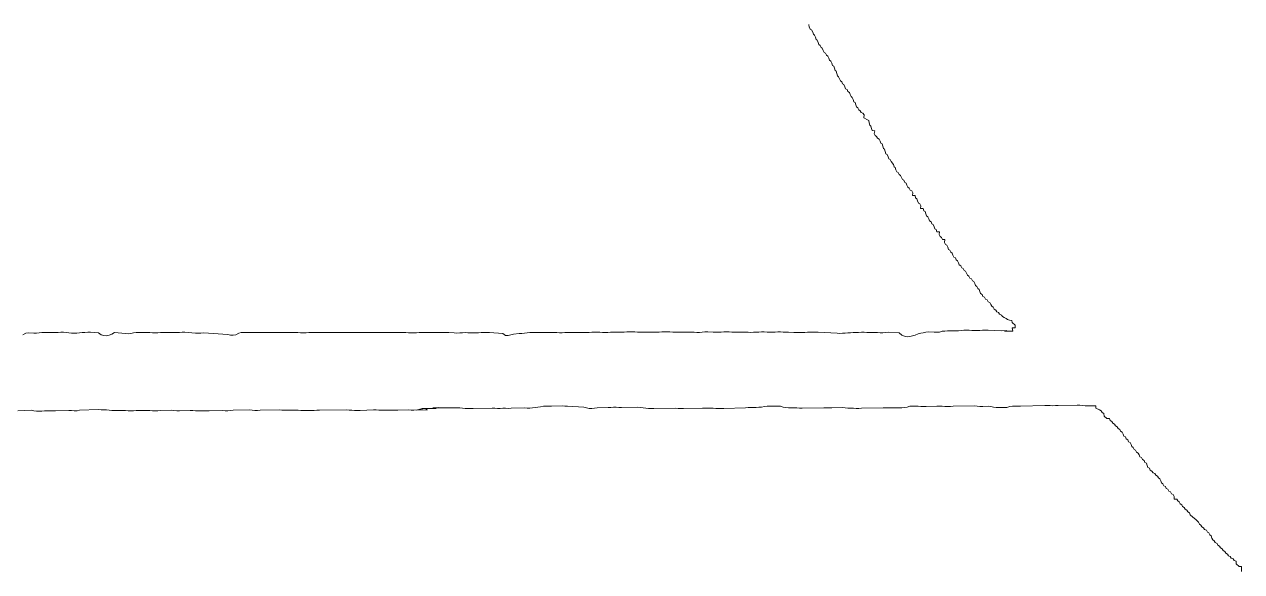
# Model space of a CAD drawing. Extents: x -16 to 11205, y -14909 to 147.
# Drawn here: x 146.37 to 156.31, y 36.47 to 40.94 of the extents above; entities that cross this region are included whole.
import ezdxf

# ---------------------------------------------------------------- set-up
doc = ezdxf.new("R2010")
doc.units = 0
doc.layers.get('0').update_dxf_attribs({"color": 1, "linetype": 'CONTINUOUS', "lineweight": 15, "true_color": 0xff0000})

msp = doc.modelspace()

# ---------------------------------------------------------------- linework, layer by layer
for p, q in [((152.7774, 40.938), (152.7818, 40.9158)), ((152.7818, 40.9158), (152.7914, 40.8971)), ((152.7914, 40.8971), (152.8008, 40.8924)), ((152.8008, 40.8924), (152.8102, 40.8749)), ((152.8102, 40.8749), (152.8168, 40.8568)), ((152.8168, 40.8568), (152.826, 40.8507)), ((152.826, 40.8507), (152.832, 40.8324)), ((152.832, 40.8324), (152.8382, 40.8143)), ((152.8382, 40.8143), (152.8476, 40.808)), ((152.8476, 40.808), (152.8542, 40.7902)), ((152.8542, 40.7902), (152.8607, 40.7725)), ((152.8607, 40.7725), (152.871, 40.7662)), ((152.871, 40.7662), (152.8781, 40.7489)), ((152.8781, 40.7489), (152.8886, 40.7422)), ((152.8886, 40.7422), (152.8957, 40.7252)), ((152.8957, 40.7252), (152.9027, 40.7083)), ((152.9027, 40.7083), (152.9141, 40.7017)), ((152.9141, 40.7017), (152.9218, 40.6853)), ((152.9218, 40.6853), (152.9332, 40.6787)), ((152.9332, 40.6787), (152.9408, 40.6623)), ((152.9408, 40.6623), (152.9478, 40.6451)), ((152.9478, 40.6451), (152.9585, 40.6386)), ((152.9585, 40.6386), (152.9652, 40.6212)), ((152.9652, 40.6212), (152.9718, 40.6033)), ((152.9718, 40.6033), (152.9819, 40.5973)), ((152.9819, 40.5973), (152.9883, 40.5792)), ((152.9883, 40.5792), (152.9936, 40.5603)), ((152.9936, 40.5603), (153.0026, 40.5545)), ((153.0026, 40.5545), (153.0075, 40.5355)), ((153.0075, 40.5355), (153.0126, 40.5167)), ((153.0126, 40.5167), (153.0221, 40.5107)), ((153.0221, 40.5107), (153.0288, 40.4928)), ((153.0288, 40.4928), (153.0359, 40.4755)), ((153.0359, 40.4755), (153.0468, 40.4692)), ((153.0468, 40.4692), (153.0541, 40.4523)), ((153.0541, 40.4523), (153.0651, 40.4456)), ((153.0651, 40.4456), (153.0724, 40.4288)), ((153.0724, 40.4288), (153.0793, 40.412)), ((153.0793, 40.412), (153.0906, 40.4053)), ((153.0906, 40.4053), (153.0982, 40.3888)), ((153.0982, 40.3888), (153.1095, 40.3823)), ((153.1095, 40.3823), (153.117, 40.3657)), ((153.117, 40.3657), (153.1235, 40.3482)), ((153.1235, 40.3482), (153.1337, 40.3416)), ((153.1337, 40.3416), (153.1395, 40.3236)), ((153.1395, 40.3236), (153.1453, 40.3057)), ((153.1453, 40.3057), (153.1558, 40.2993)), ((153.1558, 40.2993), (153.1626, 40.2818)), ((153.1626, 40.2818), (153.169, 40.2646)), ((153.169, 40.2646), (153.1794, 40.2574)), ((153.1794, 40.2574), (153.1859, 40.2404)), ((153.1859, 40.2404), (153.1978, 40.233)), ((153.1978, 40.233), (153.2064, 40.2182)), ((153.2064, 40.2182), (153.2208, 40.2122)), ((153.2208, 40.2122), (153.2306, 40.1987)), ((153.2306, 40.1987), (153.2282, 40.1757)), ((153.2282, 40.1757), (153.2582, 40.1588)), ((153.2582, 40.1588), (153.2677, 40.1522)), ((153.2677, 40.1522), (153.2715, 40.133)), ((153.2715, 40.133), (153.2758, 40.1137)), ((153.2758, 40.1137), (153.2847, 40.1079)), ((153.2847, 40.1079), (153.2902, 40.089)), ((153.2902, 40.089), (153.2964, 40.0708)), ((153.2964, 40.0708), (153.3163, 40.0698)), ((153.3163, 40.0698), (153.3132, 40.0468)), ((153.3132, 40.0468), (153.3207, 40.03)), ((153.3207, 40.03), (153.3322, 40.0236)), ((153.3322, 40.0236), (153.3403, 40.0074)), ((153.3403, 40.0074), (153.3523, 40.0012)), ((153.3523, 40.0012), (153.36, 39.9848)), ((153.36, 39.9848), (153.367, 39.9674)), ((153.367, 39.9674), (153.3779, 39.9615)), ((153.3779, 39.9615), (153.3836, 39.9433)), ((153.3836, 39.9433), (153.3882, 39.9242)), ((153.3882, 39.9242), (153.3977, 39.9184)), ((153.3977, 39.9184), (153.4026, 39.8995)), ((153.4026, 39.8995), (153.4081, 39.881)), ((153.4081, 39.881), (153.4184, 39.8749)), ((153.4184, 39.8749), (153.4255, 39.8574)), ((153.4255, 39.8574), (153.4327, 39.8403)), ((153.4327, 39.8403), (153.4441, 39.8342)), ((153.4441, 39.8342), (153.4515, 39.8173)), ((153.4515, 39.8173), (153.4687, 39.7934)), ((153.4687, 39.7934), (153.4744, 39.7754)), ((153.4744, 39.7754), (153.4842, 39.7685)), ((153.4842, 39.7685), (153.4903, 39.7507)), ((153.4903, 39.7507), (153.4971, 39.7336)), ((153.4971, 39.7336), (153.5086, 39.7271)), ((153.5086, 39.7271), (153.5165, 39.7109)), ((153.5165, 39.7109), (153.5284, 39.7042)), ((153.5284, 39.7042), (153.5361, 39.6881)), ((153.5361, 39.6881), (153.5433, 39.6716)), ((153.5433, 39.6716), (153.5546, 39.6647)), ((153.5546, 39.6647), (153.5615, 39.6479)), ((153.5615, 39.6479), (153.5722, 39.6406)), ((153.5722, 39.6406), (153.5792, 39.6239)), ((153.5792, 39.6239), (153.5861, 39.6075)), ((153.5861, 39.6075), (153.5984, 39.6007)), ((153.5984, 39.6007), (153.6068, 39.5854)), ((153.6068, 39.5854), (153.6198, 39.5791)), ((153.6198, 39.5791), (153.6281, 39.5636)), ((153.6281, 39.5636), (153.625, 39.5404)), ((153.625, 39.5404), (153.6457, 39.5396)), ((153.6457, 39.5396), (153.6509, 39.5213)), ((153.6509, 39.5213), (153.6601, 39.5143)), ((153.6601, 39.5143), (153.666, 39.4963)), ((153.666, 39.4963), (153.6731, 39.4792)), ((153.6731, 39.4792), (153.6846, 39.4728)), ((153.6846, 39.4728), (153.693, 39.4568)), ((153.693, 39.4568), (153.6912, 39.4345)), ((153.6912, 39.4345), (153.7125, 39.4341)), ((153.7125, 39.4341), (153.7188, 39.4164)), ((153.7188, 39.4164), (153.7288, 39.4099)), ((153.7288, 39.4099), (153.7344, 39.3917)), ((153.7344, 39.3917), (153.7401, 39.3735)), ((153.7401, 39.3735), (153.7508, 39.3674)), ((153.7508, 39.3674), (153.7577, 39.35)), ((153.7577, 39.35), (153.7644, 39.3327)), ((153.7644, 39.3327), (153.7765, 39.3269)), ((153.7765, 39.3269), (153.7832, 39.3097)), ((153.7832, 39.3097), (153.7945, 39.3034)), ((153.7945, 39.3034), (153.8011, 39.2861)), ((153.8011, 39.2861), (153.8074, 39.2687)), ((153.8074, 39.2687), (153.8182, 39.2619)), ((153.8182, 39.2619), (153.8248, 39.2448)), ((153.8248, 39.2448), (153.8454, 39.2439)), ((153.8454, 39.2439), (153.8435, 39.2215)), ((153.8435, 39.2215), (153.8511, 39.2051)), ((153.8511, 39.2051), (153.8624, 39.1983)), ((153.8624, 39.1983), (153.8693, 39.1815)), ((153.8693, 39.1815), (153.8895, 39.1804)), ((153.8895, 39.1804), (153.887, 39.1576)), ((153.887, 39.1576), (153.8941, 39.1409)), ((153.8941, 39.1409), (153.9057, 39.1343)), ((153.9057, 39.1343), (153.9132, 39.1179)), ((153.9132, 39.1179), (153.9199, 39.1009)), ((153.9199, 39.1009), (153.9311, 39.0941)), ((153.9311, 39.0941), (153.9374, 39.0769)), ((153.9374, 39.0769), (153.9483, 39.0698)), ((153.9483, 39.0698), (153.9558, 39.0534)), ((153.9558, 39.0534), (153.9636, 39.0374)), ((153.9636, 39.0374), (153.9755, 39.0307)), ((153.9755, 39.0307), (153.9829, 39.0144)), ((153.9829, 39.0144), (153.9939, 39.0071)), ((153.9939, 39.0071), (154.0006, 38.9903)), ((154.0006, 38.9903), (154.0072, 38.9736)), ((154.0072, 38.9736), (154.019, 38.9667)), ((154.019, 38.9667), (154.0269, 38.951)), ((154.0269, 38.951), (154.0394, 38.9443)), ((154.0394, 38.9443), (154.0474, 38.9288)), ((154.0474, 38.9288), (154.0592, 38.9215)), ((154.0592, 38.9215), (154.0663, 38.9054)), ((154.0663, 38.9054), (154.0732, 38.8891)), ((154.0732, 38.8891), (154.0854, 38.8821)), ((154.0854, 38.8821), (154.0935, 38.8667)), ((154.0935, 38.8667), (154.106, 38.8599)), ((154.106, 38.8599), (154.1143, 38.8446)), ((154.1143, 38.8446), (154.1263, 38.8376)), ((154.1263, 38.8376), (154.1337, 38.8215)), ((154.1337, 38.8215), (154.1405, 38.8045)), ((154.1405, 38.8045), (154.1517, 38.7978)), ((154.1517, 38.7978), (154.1582, 38.7805)), ((154.1582, 38.7805), (154.1689, 38.7736)), ((154.1689, 38.7736), (154.1753, 38.7563)), ((154.1753, 38.7563), (154.1815, 38.7392)), ((154.1815, 38.7392), (154.1936, 38.7325)), ((154.1936, 38.7325), (154.201, 38.7166)), ((154.201, 38.7166), (154.2141, 38.7098)), ((154.2141, 38.7098), (154.2222, 38.695)), ((154.2222, 38.695), (154.2361, 38.6883)), ((154.2361, 38.6883), (154.2442, 38.6737)), ((154.2442, 38.6737), (154.2576, 38.6667)), ((154.2576, 38.6667), (154.2651, 38.6517)), ((154.2651, 38.6517), (154.2721, 38.6361)), ((154.2721, 38.6361), (154.2848, 38.6285)), ((154.2848, 38.6285), (154.2919, 38.6133)), ((154.2919, 38.6133), (154.305, 38.6057)), ((154.305, 38.6057), (154.3132, 38.5918)), ((154.3132, 38.5918), (154.3274, 38.5846)), ((154.3274, 38.5846), (154.336, 38.5718)), ((154.336, 38.5718), (154.3508, 38.5645)), ((154.3508, 38.5645), (154.3594, 38.5523)), ((154.3594, 38.5523), (154.3744, 38.545)), ((154.3744, 38.545), (154.3903, 38.5377)), ((154.3903, 38.5377), (154.4008, 38.5286)), ((154.4008, 38.5286), (154.4181, 38.5234)), ((154.4181, 38.5234), (154.4364, 38.5195)), ((154.4364, 38.5195), (154.4405, 38.5027)), ((154.4405, 38.5027), (154.4625, 38.4815)), ((154.4625, 38.4815), (154.4626, 38.4603)), ((146.3825, 38.4163), (146.3599, 38.4034)), ((146.4042, 38.4199), (146.3825, 38.4163)), ((146.4483, 38.4169), (146.4042, 38.4199)), ((146.4704, 38.4162), (146.4483, 38.4169)), ((146.4924, 38.4183), (146.4704, 38.4162)), ((146.5142, 38.4212), (146.4924, 38.4183)), ((146.5361, 38.4229), (146.5142, 38.4212)), ((146.5581, 38.4231), (146.5361, 38.4229)), ((146.5802, 38.4227), (146.5581, 38.4231)), ((146.6022, 38.4227), (146.5802, 38.4227)), ((146.6242, 38.4229), (146.6022, 38.4227)), ((146.6463, 38.4234), (146.6242, 38.4229)), ((146.6683, 38.4239), (146.6463, 38.4234)), ((146.6904, 38.4237), (146.6683, 38.4239)), ((146.7561, 38.4178), (146.6904, 38.4237)), ((146.7783, 38.4163), (146.7561, 38.4178)), ((146.8005, 38.4165), (146.7783, 38.4163)), ((146.8226, 38.4183), (146.8005, 38.4165)), ((146.8445, 38.4207), (146.8226, 38.4183)), ((146.8664, 38.4226), (146.8445, 38.4207)), ((146.8884, 38.4236), (146.8664, 38.4226)), ((146.9106, 38.4241), (146.8884, 38.4236)), ((146.976, 38.4187), (146.9106, 38.4241)), ((146.9992, 38.4034), (146.976, 38.4187)), ((147.0202, 38.3966), (146.9992, 38.4034)), ((147.0428, 38.395), (147.0202, 38.3966)), ((147.0647, 38.3999), (147.0428, 38.395)), ((147.0852, 38.4076), (147.0647, 38.3999)), ((147.1087, 38.4213), (147.0852, 38.4076)), ((147.1965, 38.4139), (147.1087, 38.4213)), ((147.219, 38.4122), (147.1965, 38.4139)), ((147.2413, 38.4144), (147.219, 38.4122)), ((147.2631, 38.4189), (147.2413, 38.4144)), ((147.2847, 38.4225), (147.2631, 38.4189)), ((147.3067, 38.4234), (147.2847, 38.4225)), ((147.3288, 38.4228), (147.3067, 38.4234)), ((147.3509, 38.4223), (147.3288, 38.4228)), ((147.3729, 38.4222), (147.3509, 38.4223)), ((147.3949, 38.4215), (147.3729, 38.4222)), ((147.4169, 38.4203), (147.3949, 38.4215)), ((147.4389, 38.4194), (147.4169, 38.4203)), ((147.461, 38.4196), (147.4389, 38.4194)), ((147.483, 38.4208), (147.461, 38.4196)), ((147.505, 38.422), (147.483, 38.4208)), ((147.527, 38.4224), (147.505, 38.422)), ((147.549, 38.4221), (147.527, 38.4224)), ((147.571, 38.4218), (147.549, 38.4221)), ((147.593, 38.4218), (147.571, 38.4218)), ((147.6151, 38.4223), (147.593, 38.4218)), ((147.6371, 38.4229), (147.6151, 38.4223)), ((147.6591, 38.4235), (147.6371, 38.4229)), ((147.6812, 38.4237), (147.6591, 38.4235)), ((147.769, 38.4174), (147.6812, 38.4237)), ((147.7912, 38.4166), (147.769, 38.4174)), ((147.8133, 38.4174), (147.7912, 38.4166)), ((147.8353, 38.419), (147.8133, 38.4174)), ((148.034, 38.4053), (147.8353, 38.419)), ((148.0555, 38.4003), (148.034, 38.4053)), ((148.0775, 38.3995), (148.0555, 38.4003)), ((148.0989, 38.4039), (148.0775, 38.3995)), ((148.122, 38.4179), (148.0989, 38.4039)), ((148.1433, 38.4221), (148.122, 38.4179)), ((148.1653, 38.4231), (148.1433, 38.4221)), ((148.1875, 38.4225), (148.1653, 38.4231)), ((148.2095, 38.4221), (148.1875, 38.4225)), ((148.2316, 38.4224), (148.2095, 38.4221)), ((148.2536, 38.4225), (148.2316, 38.4224)), ((148.2756, 38.4223), (148.2536, 38.4225)), ((148.2977, 38.4218), (148.2756, 38.4223)), ((148.3197, 38.4214), (148.2977, 38.4218)), ((148.3417, 38.4215), (148.3197, 38.4214)), ((148.3637, 38.4215), (148.3417, 38.4215)), ((148.3857, 38.4213), (148.3637, 38.4215)), ((148.4077, 38.4212), (148.3857, 38.4213)), ((148.4298, 38.4213), (148.4077, 38.4212)), ((148.4518, 38.4216), (148.4298, 38.4213)), ((148.4738, 38.4218), (148.4518, 38.4216)), ((148.4958, 38.4217), (148.4738, 38.4218)), ((148.5178, 38.4214), (148.4958, 38.4217)), ((148.5398, 38.4211), (148.5178, 38.4214)), ((148.5619, 38.4211), (148.5398, 38.4211)), ((148.5839, 38.4213), (148.5619, 38.4211)), ((148.6059, 38.421), (148.5839, 38.4213)), ((148.6279, 38.4202), (148.6059, 38.421)), ((148.6499, 38.4195), (148.6279, 38.4202)), ((148.672, 38.4198), (148.6499, 38.4195)), ((148.694, 38.4209), (148.672, 38.4198)), ((148.7159, 38.4221), (148.694, 38.4209)), ((148.7379, 38.4228), (148.7159, 38.4221)), ((148.76, 38.4228), (148.7379, 38.4228)), ((148.782, 38.4225), (148.76, 38.4228)), ((148.8041, 38.4223), (148.782, 38.4225)), ((148.8261, 38.4221), (148.8041, 38.4223)), ((148.8481, 38.4217), (148.8261, 38.4221)), ((148.8701, 38.4213), (148.8481, 38.4217)), ((148.8921, 38.4211), (148.8701, 38.4213)), ((148.9141, 38.421), (148.8921, 38.4211)), ((148.9362, 38.4212), (148.9141, 38.421)), ((148.9582, 38.4217), (148.9362, 38.4212)), ((148.9802, 38.4224), (148.9582, 38.4217)), ((149.0022, 38.4229), (148.9802, 38.4224)), ((149.0242, 38.4233), (149.0022, 38.4229)), ((149.0462, 38.4233), (149.0242, 38.4233)), ((149.0683, 38.4231), (149.0462, 38.4233)), ((149.0903, 38.4229), (149.0683, 38.4231)), ((149.1123, 38.423), (149.0903, 38.4229)), ((149.1343, 38.423), (149.1123, 38.423)), ((149.1564, 38.4229), (149.1343, 38.423)), ((149.1784, 38.4226), (149.1564, 38.4229)), ((149.2004, 38.4224), (149.1784, 38.4226)), ((149.2224, 38.4225), (149.2004, 38.4224)), ((149.2444, 38.4226), (149.2224, 38.4225)), ((149.2664, 38.4226), (149.2444, 38.4226)), ((149.2885, 38.4225), (149.2664, 38.4226)), ((149.3105, 38.4225), (149.2885, 38.4225)), ((149.3325, 38.4225), (149.3105, 38.4225)), ((149.3545, 38.4226), (149.3325, 38.4225)), ((149.3765, 38.4227), (149.3545, 38.4226)), ((149.3985, 38.423), (149.3765, 38.4227)), ((149.4206, 38.4232), (149.3985, 38.423)), ((149.4426, 38.4231), (149.4206, 38.4232)), ((149.4647, 38.4225), (149.4426, 38.4231)), ((149.4867, 38.4212), (149.4647, 38.4225)), ((149.5086, 38.4197), (149.4867, 38.4212)), ((149.5306, 38.4188), (149.5086, 38.4197)), ((149.5527, 38.419), (149.5306, 38.4188)), ((149.5747, 38.4202), (149.5527, 38.419)), ((149.5967, 38.4216), (149.5747, 38.4202)), ((149.6187, 38.4222), (149.5967, 38.4216)), ((149.6407, 38.4222), (149.6187, 38.4222)), ((149.6627, 38.4219), (149.6407, 38.4222)), ((149.6848, 38.4219), (149.6627, 38.4219)), ((149.7068, 38.422), (149.6848, 38.4219)), ((149.7288, 38.4219), (149.7068, 38.422)), ((149.7508, 38.4216), (149.7288, 38.4219)), ((149.7729, 38.4215), (149.7508, 38.4216)), ((149.7949, 38.4215), (149.7729, 38.4215)), ((149.8169, 38.4217), (149.7949, 38.4215)), ((149.839, 38.4216), (149.8169, 38.4217)), ((149.8829, 38.419), (149.839, 38.4216)), ((149.9049, 38.4179), (149.8829, 38.419)), ((149.927, 38.4182), (149.9049, 38.4179)), ((149.949, 38.4195), (149.927, 38.4182)), ((149.971, 38.4207), (149.949, 38.4195)), ((149.993, 38.4206), (149.971, 38.4207)), ((150.015, 38.4196), (149.993, 38.4206)), ((150.0371, 38.4192), (150.015, 38.4196)), ((150.0591, 38.4195), (150.0371, 38.4192)), ((150.0811, 38.4204), (150.0591, 38.4195)), ((150.1031, 38.4214), (150.0811, 38.4204)), ((150.1251, 38.4217), (150.1031, 38.4214)), ((150.1472, 38.4216), (150.1251, 38.4217)), ((150.1692, 38.4213), (150.1472, 38.4216)), ((150.2783, 38.4143), (150.1692, 38.4213)), ((150.3013, 38.3989), (150.2783, 38.4143)), ((150.3233, 38.3977), (150.3013, 38.3989)), ((150.3452, 38.4022), (150.3233, 38.3977)), ((150.3667, 38.4072), (150.3452, 38.4022)), ((150.4118, 38.413), (150.3667, 38.4072)), ((150.434, 38.4128), (150.4118, 38.413)), ((150.4559, 38.4157), (150.434, 38.4128)), ((150.4774, 38.4197), (150.4559, 38.4157)), ((150.4992, 38.422), (150.4774, 38.4197)), ((150.5213, 38.4222), (150.4992, 38.422)), ((150.5434, 38.4216), (150.5213, 38.4222)), ((150.5655, 38.4212), (150.5434, 38.4216)), ((150.5875, 38.4214), (150.5655, 38.4212)), ((150.6095, 38.4218), (150.5875, 38.4214)), ((150.6315, 38.422), (150.6095, 38.4218)), ((150.6536, 38.422), (150.6315, 38.422)), ((150.6756, 38.4217), (150.6536, 38.422)), ((150.6976, 38.4212), (150.6756, 38.4217)), ((150.7196, 38.4207), (150.6976, 38.4212)), ((150.7416, 38.4204), (150.7196, 38.4207)), ((150.7637, 38.4205), (150.7416, 38.4204)), ((150.7857, 38.4208), (150.7637, 38.4205)), ((150.8077, 38.4213), (150.7857, 38.4208)), ((150.8297, 38.4217), (150.8077, 38.4213)), ((150.8517, 38.4219), (150.8297, 38.4217)), ((150.8737, 38.4217), (150.8517, 38.4219)), ((150.8957, 38.4218), (150.8737, 38.4217)), ((150.9177, 38.422), (150.8957, 38.4218)), ((150.9397, 38.4224), (150.9177, 38.422)), ((150.9617, 38.4228), (150.9397, 38.4224)), ((150.9838, 38.4232), (150.9617, 38.4228)), ((151.0058, 38.4237), (150.9838, 38.4232)), ((151.0278, 38.4241), (151.0058, 38.4237)), ((151.0499, 38.4241), (151.0278, 38.4241)), ((151.0719, 38.4235), (151.0499, 38.4241)), ((151.0939, 38.4225), (151.0719, 38.4235)), ((151.1159, 38.4221), (151.0939, 38.4225)), ((151.1379, 38.4227), (151.1159, 38.4221)), ((151.1598, 38.4239), (151.1379, 38.4227)), ((151.1818, 38.425), (151.1598, 38.4239)), ((151.2039, 38.4251), (151.1818, 38.425)), ((151.2259, 38.4246), (151.2039, 38.4251)), ((151.2479, 38.4246), (151.2259, 38.4246)), ((151.2699, 38.4255), (151.2479, 38.4246)), ((151.2919, 38.427), (151.2699, 38.4255)), ((151.314, 38.4279), (151.2919, 38.427)), ((151.3362, 38.4274), (151.314, 38.4279)), ((151.3582, 38.4262), (151.3362, 38.4274)), ((151.3802, 38.4255), (151.3582, 38.4262)), ((151.4022, 38.4257), (151.3802, 38.4255)), ((151.4242, 38.426), (151.4022, 38.4257)), ((151.4463, 38.4257), (151.4242, 38.426)), ((151.4683, 38.4251), (151.4463, 38.4257)), ((151.4903, 38.4245), (151.4683, 38.4251)), ((151.5122, 38.4243), (151.4903, 38.4245)), ((151.5341, 38.4249), (151.5122, 38.4243)), ((151.5561, 38.4259), (151.5341, 38.4249)), ((151.5782, 38.4268), (151.5561, 38.4259)), ((151.6003, 38.4272), (151.5782, 38.4268)), ((151.6445, 38.4264), (151.6003, 38.4272)), ((151.6665, 38.4261), (151.6445, 38.4264)), ((151.6885, 38.4259), (151.6665, 38.4261)), ((151.7105, 38.4254), (151.6885, 38.4259)), ((151.7325, 38.4249), (151.7105, 38.4254)), ((151.7545, 38.4248), (151.7325, 38.4249)), ((151.7765, 38.4254), (151.7545, 38.4248)), ((151.7985, 38.4258), (151.7765, 38.4254)), ((151.8206, 38.4255), (151.7985, 38.4258)), ((151.8426, 38.4244), (151.8206, 38.4255)), ((151.8645, 38.4234), (151.8426, 38.4244)), ((151.8865, 38.4233), (151.8645, 38.4234)), ((151.9084, 38.4245), (151.8865, 38.4233)), ((151.9304, 38.4264), (151.9084, 38.4245)), ((151.9526, 38.4274), (151.9304, 38.4264)), ((151.9967, 38.4249), (151.9526, 38.4274)), ((152.0187, 38.4236), (151.9967, 38.4249)), ((152.0406, 38.424), (152.0187, 38.4236)), ((152.0625, 38.4257), (152.0406, 38.424)), ((152.0845, 38.4272), (152.0625, 38.4257)), ((152.1067, 38.4275), (152.0845, 38.4272)), ((152.1289, 38.4267), (152.1067, 38.4275)), ((152.1509, 38.4257), (152.1289, 38.4267)), ((152.1729, 38.4251), (152.1509, 38.4257)), ((152.1949, 38.4249), (152.1729, 38.4251)), ((152.2169, 38.4247), (152.1949, 38.4249)), ((152.2389, 38.4244), (152.2169, 38.4247)), ((152.2609, 38.4241), (152.2389, 38.4244)), ((152.2829, 38.4236), (152.2609, 38.4241)), ((152.3048, 38.4232), (152.2829, 38.4236)), ((152.3268, 38.4237), (152.3048, 38.4232)), ((152.3487, 38.4248), (152.3268, 38.4237)), ((152.3707, 38.4261), (152.3487, 38.4248)), ((152.3928, 38.4271), (152.3707, 38.4261)), ((152.415, 38.427), (152.3928, 38.4271)), ((152.4371, 38.4259), (152.415, 38.427)), ((152.459, 38.4251), (152.4371, 38.4259)), ((152.481, 38.4252), (152.459, 38.4251)), ((152.503, 38.426), (152.481, 38.4252)), ((152.525, 38.4268), (152.503, 38.426)), ((152.5471, 38.4267), (152.525, 38.4268)), ((152.5693, 38.4261), (152.5471, 38.4267)), ((152.5914, 38.4255), (152.5693, 38.4261)), ((152.6134, 38.4251), (152.5914, 38.4255)), ((152.6573, 38.4225), (152.6134, 38.4251)), ((152.6792, 38.4212), (152.6573, 38.4225)), ((152.7012, 38.4211), (152.6792, 38.4212)), ((152.7231, 38.4221), (152.7012, 38.4211)), ((152.745, 38.4234), (152.7231, 38.4221)), ((152.767, 38.4244), (152.745, 38.4234)), ((152.7891, 38.4253), (152.767, 38.4244)), ((152.8112, 38.4259), (152.7891, 38.4253)), ((152.8333, 38.426), (152.8112, 38.4259)), ((152.8554, 38.4257), (152.8333, 38.426)), ((153.0093, 38.4162), (152.8554, 38.4257)), ((153.0314, 38.4151), (153.0093, 38.4162)), ((153.0535, 38.4155), (153.0314, 38.4151)), ((153.0756, 38.4169), (153.0535, 38.4155)), ((153.0976, 38.4182), (153.0756, 38.4169)), ((153.1195, 38.4193), (153.0976, 38.4182)), ((153.1414, 38.4207), (153.1195, 38.4193)), ((153.1633, 38.4222), (153.1414, 38.4207)), ((153.1854, 38.4233), (153.1633, 38.4222)), ((153.2075, 38.4239), (153.1854, 38.4233)), ((153.2296, 38.4239), (153.2075, 38.4239)), ((153.2517, 38.4233), (153.2296, 38.4239)), ((153.2737, 38.4228), (153.2517, 38.4233)), ((153.2958, 38.4226), (153.2737, 38.4228)), ((153.3178, 38.4223), (153.2958, 38.4226)), ((153.3398, 38.4216), (153.3178, 38.4223)), ((153.3617, 38.4206), (153.3398, 38.4216)), ((153.3837, 38.4203), (153.3617, 38.4206)), ((153.4057, 38.4215), (153.3837, 38.4203)), ((153.4277, 38.4239), (153.4057, 38.4215)), ((153.516, 38.4188), (153.4277, 38.4239)), ((153.5393, 38.4015), (153.516, 38.4188)), ((153.5588, 38.3927), (153.5393, 38.4015)), ((153.5811, 38.3879), (153.5588, 38.3927)), ((153.6044, 38.3897), (153.5811, 38.3879)), ((153.6263, 38.3951), (153.6044, 38.3897)), ((153.6472, 38.4002), (153.6263, 38.3951)), ((153.6718, 38.4114), (153.6472, 38.4002)), ((153.6927, 38.4156), (153.6718, 38.4114)), ((153.7135, 38.4206), (153.6927, 38.4156)), ((153.7348, 38.4251), (153.7135, 38.4206)), ((153.7571, 38.4273), (153.7348, 38.4251)), ((153.802, 38.4249), (153.7571, 38.4273)), ((153.824, 38.4239), (153.802, 38.4249)), ((153.8459, 38.424), (153.824, 38.4239)), ((153.8685, 38.4324), (153.8459, 38.424)), ((153.8905, 38.4339), (153.8685, 38.4324)), ((153.9124, 38.435), (153.8905, 38.4339)), ((153.9344, 38.4355), (153.9124, 38.435)), ((153.9564, 38.4355), (153.9344, 38.4355)), ((153.9785, 38.4357), (153.9564, 38.4355)), ((154.0004, 38.4369), (153.9785, 38.4357)), ((154.0223, 38.4389), (154.0004, 38.4369)), ((154.0442, 38.4406), (154.0223, 38.4389)), ((154.0662, 38.4409), (154.0442, 38.4406)), ((154.0883, 38.4404), (154.0662, 38.4409)), ((154.1103, 38.4395), (154.0883, 38.4404)), ((154.1323, 38.4391), (154.1103, 38.4395)), ((154.1543, 38.4392), (154.1323, 38.4391)), ((154.1763, 38.4396), (154.1543, 38.4392)), ((154.1983, 38.4404), (154.1763, 38.4396)), ((154.2203, 38.441), (154.1983, 38.4404)), ((154.2423, 38.4413), (154.2203, 38.441)), ((154.3526, 38.4356), (154.2423, 38.4413)), ((154.3965, 38.4392), (154.3526, 38.4356)), ((154.3755, 38.4316), (154.3965, 38.4392)), ((154.4453, 38.4326), (154.3755, 38.4316)), ((154.4626, 38.4603), (154.4405, 38.4603)), ((154.4405, 38.4603), (154.4453, 38.4326)), ((146.3168, 37.7831), (146.4267, 37.7877)), ((146.4267, 37.7877), (146.4482, 37.783)), ((146.4482, 37.783), (146.4701, 37.7803)), ((146.5146, 37.7811), (146.5367, 37.7815)), ((146.5367, 37.7815), (146.5588, 37.7813)), ((146.5588, 37.7813), (146.5809, 37.7812)), ((146.5809, 37.7812), (146.603, 37.7816)), ((146.603, 37.7816), (146.625, 37.7825)), ((146.625, 37.7825), (146.7349, 37.7865)), ((146.7349, 37.7865), (146.7569, 37.7841)), ((146.7569, 37.7841), (146.7791, 37.7823)), ((146.7791, 37.7823), (146.8013, 37.7832)), ((146.8013, 37.7832), (146.8229, 37.7868)), ((146.8229, 37.7868), (146.9775, 37.7923)), ((146.9775, 37.7923), (146.9995, 37.7919)), ((146.9995, 37.7919), (147.0215, 37.7916)), ((147.0215, 37.7916), (147.0435, 37.7902)), ((147.0435, 37.7902), (147.0653, 37.788)), ((147.0653, 37.788), (147.0871, 37.786)), ((147.0871, 37.786), (147.1091, 37.7851)), ((147.1091, 37.7851), (147.1312, 37.7852)), ((147.1312, 37.7852), (147.1532, 37.7854)), ((147.1532, 37.7854), (147.1752, 37.7849)), ((147.1752, 37.7849), (147.1972, 37.7842)), ((147.1972, 37.7842), (147.2192, 37.7837)), ((147.2192, 37.7837), (147.2413, 37.7835)), ((147.2413, 37.7835), (147.2633, 37.7836)), ((147.2633, 37.7836), (147.2854, 37.784)), ((147.2854, 37.784), (147.3074, 37.7846)), ((147.3074, 37.7846), (147.3294, 37.7853)), ((147.3294, 37.7853), (147.3514, 37.7857)), ((147.3514, 37.7857), (147.3734, 37.7852)), ((147.3734, 37.7852), (147.3954, 37.7841)), ((147.3954, 37.7841), (147.4174, 37.7831)), ((147.4174, 37.7831), (147.4395, 37.7828)), ((147.4395, 37.7828), (147.4616, 37.7831)), ((147.4616, 37.7831), (147.4836, 37.784)), ((147.4836, 37.784), (147.5716, 37.7869)), ((147.5716, 37.7869), (147.5935, 37.7845)), ((147.5935, 37.7845), (147.6155, 37.7824)), ((147.6155, 37.7824), (147.6376, 37.7819)), ((147.6376, 37.7819), (147.7257, 37.785)), ((147.7257, 37.785), (147.7477, 37.784)), ((147.7477, 37.784), (147.7696, 37.7829)), ((147.7696, 37.7829), (147.7917, 37.7822)), ((147.7917, 37.7822), (147.8138, 37.782)), ((147.8138, 37.782), (147.8359, 37.7823)), ((147.8359, 37.7823), (147.8579, 37.7828)), ((147.8579, 37.7828), (147.88, 37.7835)), ((147.88, 37.7835), (147.9899, 37.7855)), ((147.9899, 37.7855), (148.0119, 37.7827)), ((148.0119, 37.7827), (148.0342, 37.782)), ((148.0342, 37.782), (148.0561, 37.7846)), ((148.0561, 37.7846), (148.0776, 37.7888)), ((148.0776, 37.7888), (148.2107, 37.791)), ((148.2107, 37.791), (148.2322, 37.7866)), ((148.2322, 37.7866), (148.2541, 37.7842)), ((148.2541, 37.7842), (148.2762, 37.7847)), ((148.2762, 37.7847), (148.298, 37.7871)), ((148.298, 37.7871), (148.4527, 37.7899)), ((148.4527, 37.7899), (148.4745, 37.7885)), ((148.4745, 37.7885), (148.4964, 37.7884)), ((148.4964, 37.7884), (148.5184, 37.7887)), ((148.5184, 37.7887), (148.5404, 37.7887)), ((148.5404, 37.7887), (148.5625, 37.7884)), ((148.5625, 37.7884), (148.5845, 37.7877)), ((148.5845, 37.7877), (148.6065, 37.7869)), ((148.6065, 37.7869), (148.6285, 37.7861)), ((148.6285, 37.7861), (148.6505, 37.7854)), ((148.6505, 37.7854), (148.6725, 37.7848)), ((148.6725, 37.7848), (148.6945, 37.7847)), ((148.6945, 37.7847), (148.7165, 37.7852)), ((148.7165, 37.7852), (148.7385, 37.7862)), ((148.7385, 37.7862), (148.7821, 37.788)), ((148.7603, 37.7872), (149.0032, 37.7895)), ((148.7821, 37.788), (148.7603, 37.7872)), ((149.0032, 37.7895), (149.025, 37.7883)), ((149.025, 37.7883), (149.0469, 37.7871)), ((149.0469, 37.7871), (149.0688, 37.7862)), ((149.0688, 37.7862), (149.0908, 37.7857)), ((149.0908, 37.7857), (149.1128, 37.786)), ((149.1128, 37.786), (149.223, 37.7904)), ((149.223, 37.7904), (149.245, 37.7895)), ((149.245, 37.7895), (149.267, 37.7889)), ((149.267, 37.7889), (149.289, 37.7887)), ((149.289, 37.7887), (149.311, 37.7887)), ((149.311, 37.7887), (149.333, 37.7889)), ((149.333, 37.7889), (149.3551, 37.7889)), ((149.3551, 37.7889), (149.3771, 37.7882)), ((149.3771, 37.7882), (149.3991, 37.7873)), ((149.3991, 37.7873), (149.421, 37.7872)), ((149.421, 37.7872), (149.5092, 37.7897)), ((149.5092, 37.7897), (149.5312, 37.7878)), ((149.5312, 37.7878), (149.5531, 37.7872)), ((149.5531, 37.7872), (149.6632, 37.7902)), ((149.5749, 37.7891), (149.6193, 37.8024)), ((149.5967, 37.7928), (149.5749, 37.7891)), ((149.6412, 37.8013), (149.5967, 37.7928)), ((149.6193, 37.8024), (149.7307, 37.8016)), ((149.6632, 37.7902), (149.6412, 37.8013)), ((149.7502, 37.8096), (149.7073, 37.8063)), ((149.7073, 37.8063), (149.9278, 37.8074)), ((149.7307, 37.8016), (149.7502, 37.8096)), ((149.9278, 37.8074), (149.949, 37.8032)), ((149.949, 37.8032), (149.9709, 37.8007)), ((149.9709, 37.8007), (149.9932, 37.8004)), ((149.9932, 37.8004), (150.0156, 37.8012)), ((150.0156, 37.8012), (150.0378, 37.8019)), ((150.0378, 37.8019), (150.1916, 37.8048)), ((150.1916, 37.8048), (150.2135, 37.8029)), ((150.2135, 37.8029), (150.2356, 37.802)), ((150.2356, 37.802), (150.2577, 37.8023)), ((150.2577, 37.8023), (150.2798, 37.803)), ((150.2798, 37.803), (150.3018, 37.8032)), ((150.3018, 37.8032), (150.3239, 37.8028)), ((150.3239, 37.8028), (150.346, 37.8031)), ((150.346, 37.8031), (150.4559, 37.8063)), ((150.4559, 37.8063), (150.4779, 37.8047)), ((150.4779, 37.8047), (150.5, 37.8049)), ((150.5, 37.8049), (150.5219, 37.8066)), ((150.5219, 37.8066), (150.5436, 37.8092)), ((150.5436, 37.8092), (150.5654, 37.8119)), ((150.5654, 37.8119), (150.5874, 37.8139)), ((150.5874, 37.8139), (150.6103, 37.8217)), ((150.6103, 37.8217), (150.6322, 37.8212)), ((150.6322, 37.8212), (150.6542, 37.8207)), ((150.6542, 37.8207), (150.6763, 37.8208)), ((150.6763, 37.8208), (150.7641, 37.8227)), ((150.7641, 37.8227), (150.7862, 37.8213)), ((150.7862, 37.8213), (150.8084, 37.8208)), ((150.8084, 37.8208), (150.9416, 37.812)), ((150.9416, 37.812), (150.9624, 37.8065)), ((150.9624, 37.8065), (150.984, 37.8027)), ((150.984, 37.8027), (151.0063, 37.8022)), ((151.0063, 37.8022), (151.0284, 37.8045)), ((151.0284, 37.8045), (151.0502, 37.8081)), ((151.0502, 37.8081), (151.1384, 37.811)), ((151.1384, 37.811), (151.1605, 37.8108)), ((151.1605, 37.8108), (151.1825, 37.8112)), ((151.1825, 37.8112), (151.2045, 37.8112)), ((151.2045, 37.8112), (151.2264, 37.8104)), ((151.2264, 37.8104), (151.2484, 37.8098)), ((151.2484, 37.8098), (151.3815, 37.8131)), ((151.3815, 37.8131), (151.4034, 37.8109)), ((151.4034, 37.8109), (151.425, 37.8077)), ((151.425, 37.8077), (151.4465, 37.8042)), ((151.4465, 37.8042), (151.4684, 37.8016)), ((151.4684, 37.8016), (151.4906, 37.801)), ((151.4906, 37.801), (151.5129, 37.8019)), ((151.5129, 37.8019), (151.6889, 37.8049)), ((151.6889, 37.8049), (151.7107, 37.8022)), ((151.7107, 37.8022), (151.7329, 37.8009)), ((151.7329, 37.8009), (151.7551, 37.8017)), ((151.7551, 37.8017), (151.9091, 37.8052)), ((151.9091, 37.8052), (151.9311, 37.8048)), ((151.9311, 37.8048), (151.9531, 37.8049)), ((151.9531, 37.8049), (151.9751, 37.8045)), ((151.9751, 37.8045), (151.9971, 37.8034)), ((151.9971, 37.8034), (152.0191, 37.8024)), ((152.0191, 37.8024), (152.0412, 37.8019)), ((152.0412, 37.8019), (152.0633, 37.802)), ((152.0633, 37.802), (152.0854, 37.8023)), ((152.0854, 37.8023), (152.2613, 37.8081)), ((152.2613, 37.8081), (152.2833, 37.8089)), ((152.2833, 37.8089), (152.3272, 37.8102)), ((152.3272, 37.8102), (152.3492, 37.8107)), ((152.3492, 37.8107), (152.3712, 37.8113)), ((152.3712, 37.8113), (152.3932, 37.8117)), ((152.3932, 37.8117), (152.4157, 37.8191)), ((152.4157, 37.8191), (152.4377, 37.8195)), ((152.4377, 37.8195), (152.5472, 37.8215)), ((152.5472, 37.8215), (152.5702, 37.8113)), ((152.5702, 37.8113), (152.592, 37.8087)), ((152.592, 37.8087), (152.6138, 37.8074)), ((152.6138, 37.8074), (152.6358, 37.8072)), ((152.6358, 37.8072), (152.6578, 37.8071)), ((152.6578, 37.8071), (152.6797, 37.8062)), ((152.6797, 37.8062), (152.7017, 37.8046)), ((152.7017, 37.8046), (152.7237, 37.8038)), ((152.7237, 37.8038), (152.9, 37.8081)), ((152.9, 37.8081), (152.9219, 37.8068)), ((152.9219, 37.8068), (152.9439, 37.806)), ((152.9439, 37.806), (152.9659, 37.8065)), ((152.9659, 37.8065), (153.0542, 37.8085)), ((153.0542, 37.8085), (153.0761, 37.8065)), ((153.0761, 37.8065), (153.098, 37.805)), ((153.098, 37.805), (153.12, 37.8039)), ((153.12, 37.8039), (153.142, 37.8029)), ((153.142, 37.8029), (153.1641, 37.8021)), ((153.1641, 37.8021), (153.1862, 37.8024)), ((153.1862, 37.8024), (153.2082, 37.8042)), ((153.2082, 37.8042), (153.3843, 37.8072)), ((153.3843, 37.8072), (153.4063, 37.8063)), ((153.4063, 37.8063), (153.4943, 37.8077)), ((153.4943, 37.8077), (153.5163, 37.8065)), ((153.5163, 37.8065), (153.5382, 37.8073)), ((153.5382, 37.8073), (153.56, 37.8093)), ((153.56, 37.8093), (153.5818, 37.8115)), ((153.5818, 37.8115), (153.6047, 37.8204)), ((153.6047, 37.8204), (153.6484, 37.8218)), ((153.6484, 37.8218), (153.6704, 37.8204)), ((153.6704, 37.8204), (153.6923, 37.8185)), ((153.6923, 37.8185), (153.7145, 37.8177)), ((153.7145, 37.8177), (153.7366, 37.8184)), ((153.7366, 37.8184), (153.8246, 37.8207)), ((153.8246, 37.8207), (153.8465, 37.8206)), ((153.8465, 37.8206), (153.8685, 37.8197)), ((153.8685, 37.8197), (153.8906, 37.8186)), ((153.8906, 37.8186), (153.9128, 37.8183)), ((153.9128, 37.8183), (153.935, 37.819)), ((153.935, 37.819), (153.9571, 37.8206)), ((153.9571, 37.8206), (154.1327, 37.8236)), ((154.1327, 37.8236), (154.1544, 37.8206)), ((154.1544, 37.8206), (154.1764, 37.8187)), ((154.1764, 37.8187), (154.1986, 37.8187)), ((154.1986, 37.8187), (154.2428, 37.8197)), ((154.2428, 37.8197), (154.2647, 37.8187)), ((154.2647, 37.8187), (154.2872, 37.8111)), ((154.2872, 37.8111), (154.3092, 37.8107)), ((154.3092, 37.8107), (154.3311, 37.8102)), ((154.3311, 37.8102), (154.353, 37.8095)), ((154.353, 37.8095), (154.3749, 37.8091)), ((154.3749, 37.8091), (154.3968, 37.8097)), ((154.3968, 37.8097), (154.4194, 37.8182)), ((154.4194, 37.8182), (154.4414, 37.8199)), ((154.4414, 37.8199), (154.4633, 37.8205)), ((154.4633, 37.8205), (154.4853, 37.8207)), ((154.4853, 37.8207), (154.5073, 37.8212)), ((154.5073, 37.8212), (154.7053, 37.8267)), ((154.7053, 37.8267), (154.7273, 37.8256)), ((154.7273, 37.8256), (154.7493, 37.8247)), ((154.7493, 37.8247), (154.7713, 37.8245)), ((154.7713, 37.8245), (154.7933, 37.8251)), ((154.7933, 37.8251), (154.8153, 37.8262)), ((154.8153, 37.8262), (154.9699, 37.83)), ((154.9699, 37.83), (154.9918, 37.8284)), ((154.9918, 37.8284), (155.0136, 37.826)), ((155.0136, 37.826), (155.0354, 37.8239)), ((155.0354, 37.8239), (155.0574, 37.8238)), ((155.0574, 37.8238), (155.1233, 37.8243)), ((155.1233, 37.8243), (155.1236, 37.8038)), ((155.1236, 37.8038), (155.152, 37.7907)), ((155.152, 37.7907), (155.1668, 37.7816)), ((155.1668, 37.7816), (155.1736, 37.7678)), ((146.4701, 37.7803), (146.4924, 37.7803)), ((146.4924, 37.7803), (146.5146, 37.7811)), ((155.1736, 37.7678), (155.1893, 37.761)), ((155.1893, 37.761), (155.1897, 37.7402)), ((155.1897, 37.7402), (155.2118, 37.719)), ((155.2118, 37.719), (155.2336, 37.7189)), ((155.2336, 37.7189), (155.2403, 37.7034)), ((155.2403, 37.7034), (155.2537, 37.6961)), ((155.2537, 37.6961), (155.2609, 37.6811)), ((155.2609, 37.6811), (155.275, 37.6742)), ((155.275, 37.6742), (155.2829, 37.6598)), ((155.2829, 37.6598), (155.2969, 37.653)), ((155.2969, 37.653), (155.3047, 37.6382)), ((155.3047, 37.6382), (155.3179, 37.6311)), ((155.3179, 37.6311), (155.3252, 37.6156)), ((155.3252, 37.6156), (155.338, 37.6087)), ((155.338, 37.6087), (155.345, 37.5927)), ((155.345, 37.5927), (155.3512, 37.5758)), ((155.3512, 37.5758), (155.3648, 37.5699)), ((155.3648, 37.5699), (155.3711, 37.5532)), ((155.3711, 37.5532), (155.3842, 37.5469)), ((155.3842, 37.5469), (155.3907, 37.5303)), ((155.3907, 37.5303), (155.4031, 37.5236)), ((155.4031, 37.5236), (155.4099, 37.5071)), ((155.4099, 37.5071), (155.4164, 37.4905)), ((155.4164, 37.4905), (155.4286, 37.4836)), ((155.4286, 37.4836), (155.4356, 37.4674)), ((155.4356, 37.4674), (155.4479, 37.4603)), ((155.4479, 37.4603), (155.4552, 37.4445)), ((155.4552, 37.4445), (155.4679, 37.4374)), ((155.4679, 37.4374), (155.4756, 37.4221)), ((155.4756, 37.4221), (155.4832, 37.4067)), ((155.4832, 37.4067), (155.4966, 37.4002)), ((155.4966, 37.4002), (155.5042, 37.3846)), ((155.5042, 37.3846), (155.5168, 37.3777)), ((155.5168, 37.3777), (155.5238, 37.3615)), ((155.5238, 37.3615), (155.5352, 37.3541)), ((155.5352, 37.3541), (155.5418, 37.3374)), ((155.5418, 37.3374), (155.5481, 37.3209)), ((155.5481, 37.3209), (155.5601, 37.3134)), ((155.5601, 37.3134), (155.5675, 37.298)), ((155.5675, 37.298), (155.5811, 37.291)), ((155.5811, 37.291), (155.5896, 37.2771)), ((155.5896, 37.2771), (155.6042, 37.2706)), ((155.6042, 37.2706), (155.613, 37.2569)), ((155.613, 37.2569), (155.6266, 37.25)), ((155.6266, 37.25), (155.6341, 37.2347)), ((155.6341, 37.2347), (155.6457, 37.227)), ((155.6457, 37.227), (155.6523, 37.2106)), ((155.6523, 37.2106), (155.6588, 37.194)), ((155.6588, 37.194), (155.6703, 37.1865)), ((155.6703, 37.1865), (155.6777, 37.1708)), ((155.6777, 37.1708), (155.6903, 37.1635)), ((155.6903, 37.1635), (155.6984, 37.1487)), ((155.6984, 37.1487), (155.712, 37.1417)), ((155.712, 37.1417), (155.7202, 37.1274)), ((155.7202, 37.1274), (155.7337, 37.1201)), ((155.7337, 37.1201), (155.7416, 37.1057)), ((155.7416, 37.1057), (155.7549, 37.0982)), ((155.7549, 37.0982), (155.763, 37.084)), ((155.763, 37.084), (155.7627, 37.0625)), ((155.7627, 37.0625), (155.7843, 37.0622)), ((155.7843, 37.0622), (155.7918, 37.0469)), ((155.7918, 37.0469), (155.8044, 37.0395)), ((155.8044, 37.0395), (155.8113, 37.0236)), ((155.8113, 37.0236), (155.8239, 37.0162)), ((155.8239, 37.0162), (155.8311, 37.0008)), ((155.8311, 37.0008), (155.8449, 36.994)), ((155.8449, 36.994), (155.8527, 36.9794)), ((155.8527, 36.9794), (155.8668, 36.9726)), ((155.8668, 36.9726), (155.8739, 36.9575)), ((155.8739, 36.9575), (155.8871, 36.9498)), ((155.8871, 36.9498), (155.8941, 36.9347)), ((155.8941, 36.9347), (155.9162, 36.9135)), ((155.9162, 36.9135), (155.9398, 36.8939)), ((155.9398, 36.8939), (155.9616, 36.8724)), ((155.9616, 36.8724), (155.9681, 36.857)), ((155.9681, 36.857), (155.9812, 36.8491)), ((155.9812, 36.8491), (155.9883, 36.8342)), ((155.9883, 36.8342), (156.0024, 36.8272)), ((156.0024, 36.8272), (156.0108, 36.8133)), ((156.0108, 36.8133), (156.0254, 36.8069)), ((156.0254, 36.8069), (156.0337, 36.7925)), ((156.0337, 36.7925), (156.0468, 36.7853)), ((156.0468, 36.7853), (156.0532, 36.769)), ((156.0532, 36.769), (156.0643, 36.761)), ((156.0643, 36.761), (156.0703, 36.7442)), ((156.0703, 36.7442), (156.0769, 36.7281)), ((156.0769, 36.7281), (156.0902, 36.7212)), ((156.0902, 36.7212), (156.0985, 36.7069)), ((156.0985, 36.7069), (156.1124, 36.7001)), ((156.1124, 36.7001), (156.1204, 36.6857)), ((156.1204, 36.6857), (156.1338, 36.6783)), ((156.1338, 36.6783), (156.141, 36.6633)), ((156.141, 36.6633), (156.1542, 36.6555)), ((156.1542, 36.6555), (156.1617, 36.641)), ((156.1617, 36.641), (156.1758, 36.6336)), ((156.1758, 36.6336), (156.1836, 36.6199)), ((156.1836, 36.6199), (156.1982, 36.6124)), ((156.1982, 36.6124), (156.2059, 36.5992)), ((156.2059, 36.5992), (156.2211, 36.5918)), ((156.2211, 36.5918), (156.2291, 36.5794)), ((156.2291, 36.5794), (156.2451, 36.5728)), ((156.2451, 36.5728), (156.2538, 36.5608)), ((156.2538, 36.5608), (156.2696, 36.5542)), ((156.2696, 36.5542), (156.2695, 36.533)), ((156.2695, 36.533), (156.2925, 36.5126)), ((156.2925, 36.5126), (156.3136, 36.5118)), ((156.3136, 36.5118), (156.3136, 36.4907)), ((156.3136, 36.4907), (156.3136, 36.4695))]:
    msp.add_line(p, q)

doc.saveas('drawing.dxf')
